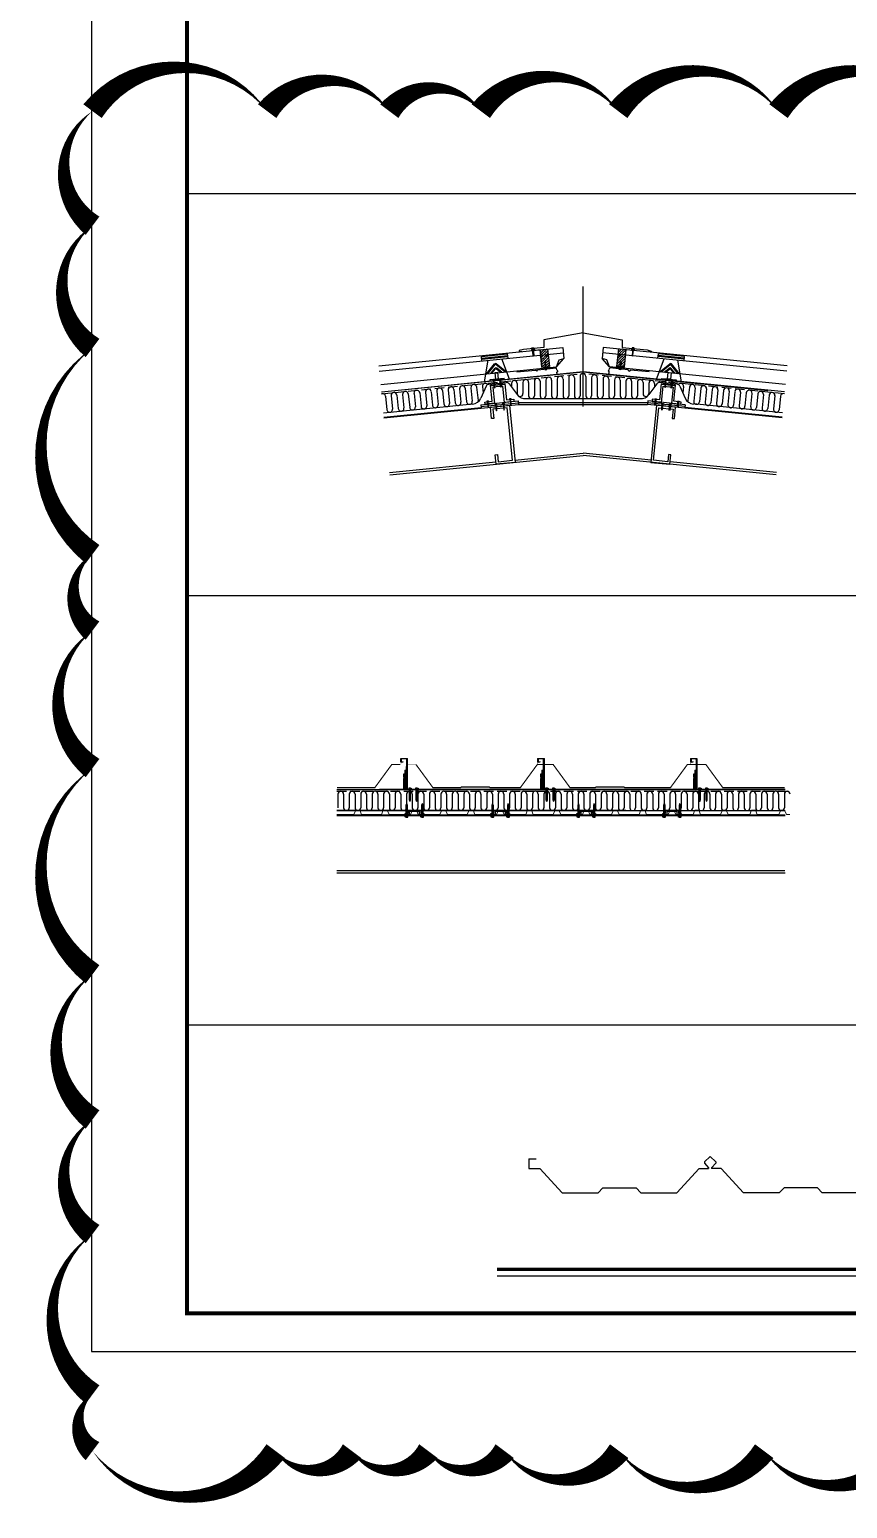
# Model space of a CAD drawing. Extents: x -1041549 to 749950, y -354245 to 17554.
# Drawn here: x 372471 to 377829, y -212216 to -202537 of the extents above; entities that cross this region are included whole.
import ezdxf

# ---------------------------------------------------------------- set-up
doc = ezdxf.new("R2010")
doc.units = 0
doc.header["$LTSCALE"] = 1000
doc.header["$MEASUREMENT"] = 0
doc.linetypes.add('DASH', pattern=[0.35, 0.25, -0.1])
for name, color, linetype in [('8', 8, 'Continuous'), ('DIM_SYMB', 3, 'Continuous'), ('DOTE', 1, 'Continuous'), ('Layer2', 4, 'Continuous'), ('PUB_TITLE', 4, 'Continuous'), ('剖面图2', 40, 'Continuous'), ('连接件', 6, 'Continuous')]:
    doc.layers.add(name, color=color, linetype=linetype)
doc.layers.add('DIM_MODI', color=6, linetype='Continuous', plot=False)
doc.layers.add('彩钢板', color=6, linetype='Continuous', lineweight=15)
pattern_1 = [(45, (0, 0), (-6.7351921, 6.7351921), []), (45, (6.735, 0), (-6.7351921, 6.7351921), [11.90625, -2.38125, 0, -2.38125])]
pattern_2 = [(45, (0, 0), (-0.449012806, 0.449012806), []), (45, (0.449, 0), (-0.449012806, 0.449012806), [0.79375, -0.15875, 0, -0.15875])]

# ---------------------------------------------------------------- blocks, each defined once
blk = doc.blocks.new('wdsgsdfgadsfg23423trt')
h = blk.add_hatch()
h.set_pattern_fill('ANSI35', color=256, scale=0.2)
h.set_pattern_definition(pattern_2)
h.paths.add_polyline_path([(72492.6, 310724.2), (72495.4, 310724.5), (72494.9, 310729), (72492.2, 310728.7)])
h.paths.add_polyline_path([(72488.4, 310723.8), (72491.1, 310724.1), (72490.7, 310728.6), (72489.1, 310728.4), (72488, 310728.3)])
h = blk.add_hatch()
h.set_pattern_fill('ANSI35', color=256, scale=3)
h.set_pattern_definition(pattern_1)
h.paths.add_polyline_path([(72530, 310727.5), (72510.1, 310725.5), (72511.5, 310711.5), (72531.4, 310713.5)])
h.paths.add_polyline_path([(72531.4, 310713.5), (72511.5, 310711.5), (72514.7, 310679.7), (72523.9, 310680.6), (72522.5, 310694.1), (72523, 310696.5), (72524, 310694.3), (72525.3, 310680.8), (72534.6, 310681.7)])
h = blk.add_hatch()
h.set_pattern_fill('ANSI35', color=256, scale=3)
h.set_pattern_definition(pattern_1)
h.paths.add_polyline_path([(72715.4, 310727.5), (72735.3, 310725.5), (72733.9, 310711.5), (72714, 310713.5)])
h.paths.add_polyline_path([(72714, 310713.5), (72733.9, 310711.5), (72730.7, 310679.7), (72721.5, 310680.6), (72722.9, 310694.1), (72722.4, 310696.5), (72721.4, 310694.3), (72720, 310680.8), (72710.8, 310681.7)])
h = blk.add_hatch()
h.set_pattern_fill('ANSI35', color=256, scale=0.2)
h.set_pattern_definition(pattern_2)
h.paths.add_polyline_path([(72754.7, 310728.6), (72756.3, 310728.4), (72757.4, 310728.3), (72756.9, 310723.3), (72754.2, 310723.6)])
h.paths.add_polyline_path([(72750.5, 310729), (72753.2, 310728.7), (72752.7, 310723.7), (72750, 310724)])
for p, q in [((72087.6, 310683.2), (72569.8, 310731.4)), ((72089, 310669.3), (72571.2, 310717.5)), ((72488, 310728.3), (72488.4, 310723.8)), ((72494.9, 310729), (72495.4, 310724.5)), ((72509.6, 310725.4), (72514.2, 310679.6)), ((72510.1, 310725.5), (72514.7, 310679.7)), ((72530, 310727.5), (72534.6, 310681.7)), ((72569.8, 310731.4), (72572.7, 310702.6)), ((72675.6, 310731.4), (72672.7, 310702.6)), ((73156.4, 310669.3), (72674.2, 310717.5)), ((73157.8, 310683.2), (72675.6, 310731.4)), ((72715.4, 310727.5), (72710.8, 310681.7)), ((72735.3, 310725.5), (72730.7, 310679.7)), ((72750.5, 310729), (72750, 310724)), ((72757.4, 310728.3), (72756.9, 310723.3)), ((72092.5, 310634.5), (72553.3, 310680.5)), ((72356.7, 310707.6), (72425.2, 310714.5)), ((72357.9, 310696.2), (72356.7, 310707.6)), ((72357.2, 310703.1), (72425.6, 310710)), ((72357.4, 310700.7), (72425.9, 310707.5)), ((72364.9, 310641.6), (72374.2, 310697.8)), ((72370.1, 310662.2), (72391.1, 310687.9)), ((72373, 310662.5), (72392.7, 310686.6)), ((72418.2, 310667), (72394.1, 310686.8)), ((72421, 310667.3), (72395.4, 310688.3)), ((72430.2, 310648.1), (72410, 310701.4)), ((72426.3, 310703), (72425.2, 310714.5)), ((72514.7, 310679.7), (72534.6, 310681.7)), ((72553.3, 310680.5), (72572.7, 310702.6)), ((72553.3, 310680.5), (72560.6, 310699.2)), ((72560.6, 310699.2), (72572.7, 310702.6)), ((72692, 310680.5), (72672.7, 310702.6)), ((72684.8, 310699.2), (72672.7, 310702.6)), ((72692, 310680.5), (72684.8, 310699.2)), ((73152.9, 310634.5), (72692, 310680.5)), ((72730.7, 310679.7), (72710.8, 310681.7)), ((72815.2, 310648.1), (72835.4, 310701.4)), ((72819.1, 310703), (72820.2, 310714.5)), ((72888, 310700.7), (72819.5, 310707.5)), ((72888.2, 310703.1), (72819.8, 310710)), ((72888.7, 310707.6), (72820.2, 310714.5)), ((72824.4, 310667.3), (72850, 310688.3)), ((72827.2, 310667), (72851.3, 310686.8)), ((72872.4, 310662.5), (72852.7, 310686.6)), ((72875.2, 310662.2), (72854.3, 310687.9)), ((72880.5, 310641.6), (72871.2, 310697.8)), ((72887.5, 310696.2), (72888.7, 310707.6)), ((72094.5, 310614.6), (72622.7, 310667.4)), ((72376.3, 310635.2), (72421.3, 310639.7)), ((72417.5, 310646.9), (72378.7, 310643)), ((72381.4, 310663.4), (72392.3, 310676.6)), ((72384.2, 310663.6), (72393.8, 310675.4)), ((72406.9, 310665.9), (72395.2, 310675.5)), ((72409.8, 310666.2), (72396.5, 310677)), ((72449, 310667.1), (72498.4, 310672)), ((72501.7, 310669.3), (72498.4, 310672)), ((72501.7, 310669.3), (72504.4, 310672.6)), ((72504.4, 310672.6), (72552.3, 310677.4)), ((72553.8, 310672.5), (72553.4, 310676.5)), ((72557.1, 310669.8), (72553.8, 310672.5)), ((72557.1, 310669.8), (72554.4, 310666.5)), ((72555, 310660.6), (72554.4, 310666.5)), ((73150.9, 310614.6), (72622.7, 310667.4)), ((72688.3, 310669.8), (72691.6, 310672.5)), ((72688.3, 310669.8), (72691, 310666.5)), ((72690.4, 310660.6), (72691, 310666.5)), ((72691.6, 310672.5), (72692, 310676.5)), ((72741, 310672.6), (72693.1, 310677.4)), ((72743.7, 310669.3), (72741, 310672.6)), ((72743.7, 310669.3), (72747, 310672)), ((72796.4, 310667.1), (72747, 310672)), ((72869.1, 310635.2), (72824.1, 310639.7)), ((72827.9, 310646.9), (72866.7, 310643)), ((72835.6, 310666.2), (72848.9, 310677)), ((72838.5, 310665.9), (72850.2, 310675.5)), ((72861.2, 310663.6), (72851.6, 310675.4)), ((72864, 310663.4), (72853.1, 310676.6)), ((72369, 310629.9), (72354.7, 310598.3)), ((72429.5, 310636), (72449.8, 310607.8)), ((72815.8, 310636), (72795.6, 310607.8)), ((72876.4, 310629.9), (72890.7, 310598.3)), ((72099.9, 310559.8), (72333.6, 310583.2)), ((72101, 310548.8), (72355.6, 310574.3)), ((72101.2, 310546.9), (72355.8, 310572.3)), ((72354.9, 310581.3), (72452.9, 310591.1)), ((72354.9, 310581.3), (72355.8, 310572.3)), ((72355.4, 310576.3), (72453.4, 310586.1)), ((72355.8, 310572.3), (72453.8, 310582.1)), ((72452.9, 310591.1), (72453.8, 310582.1)), ((72792, 310586.1), (72453.4, 310586.1)), ((72453.8, 310582.1), (72791.6, 310582.1)), ((72473.8, 310597.2), (72771.6, 310597.2)), ((72792.5, 310591.1), (72791.6, 310582.1)), ((72889.6, 310572.3), (72791.6, 310582.1)), ((72890, 310576.3), (72792, 310586.1)), ((72890.5, 310581.3), (72792.5, 310591.1)), ((72890.5, 310581.3), (72889.6, 310572.3)), ((73144.2, 310546.9), (72889.6, 310572.3)), ((73144.4, 310548.8), (72889.8, 310574.3)), ((73145.5, 310559.8), (72911.8, 310583.2)), ((72116.3, 310397.6), (72622.7, 310448.2)), ((72116.3, 310397.6), (72622.7, 310448.2)), ((72444, 310436.4), (72622.7, 310454.3)), ((72801.4, 310436.4), (72622.7, 310454.3)), ((73129.1, 310397.6), (72622.7, 310448.2)), ((73129.1, 310397.6), (72622.7, 310448.2)), ((72115.7, 310403.6), (72394.3, 310431.4)), ((73129.7, 310403.6), (72851.1, 310431.4))]:
    blk.add_line(p, q)
at = {"linetype": 'DASH', "ltscale": 0.1}
for p, q in [((72094.9, 310610), (72622.6, 310662.8)), ((73150.5, 310610), (72622.8, 310662.8))]:
    blk.add_line(p, q, dxfattribs=at)
at = {"color": 30}
for q in [(72138.3, 310618.9), (72138.3, 310618.9), (73107, 310618.9), (73107, 310618.9)]:
    blk.add_line((72622.7, 310667.4), q, dxfattribs=at)
for points, const_width in [([(72484.5, 310723.4), (72509.6, 310725.9), (72514.3, 310678.6), (72534.7, 310680.7)], 1), ([(72760.9, 310723.4), (72735.8, 310725.9), (72731.1, 310678.6), (72710.7, 310680.7)], 1), ([(72379.3, 310630.4), (72418.2, 310634.3)], 2), ([(72866.1, 310630.4), (72827.2, 310634.3)], 2)]:
    blk.add_lwpolyline(points, dxfattribs=dict(const_width=const_width))
for points in [[(72489, 310729.9), (72493.6, 310730.4), (72493.8, 310728.9), (72489.1, 310728.4)], [(72756.4, 310729.9), (72751.8, 310730.4), (72751.6, 310728.9), (72756.3, 310728.4)], [(72378.6, 310644), (72416.4, 310647.8), (72416.1, 310650.3), (72378.3, 310646.5)], [(72391.4, 310646.8), (72386.8, 310646.3), (72386.9, 310644.8), (72391.6, 310645.3)], [(72393.2, 310648), (72401.2, 310648.8), (72399.6, 310665.2), (72391.6, 310664.4)], [(72403.2, 310648), (72407.9, 310648.5), (72408, 310646.9), (72403.4, 310646.5)], [(72523.3, 310673), (72527.9, 310673.4), (72527.7, 310675), (72523.1, 310674.5)], [(72722.1, 310673), (72717.5, 310673.4), (72717.6, 310675), (72722.3, 310674.5)], [(72866.8, 310644), (72829, 310647.8), (72829.3, 310650.3), (72867.1, 310646.5)], [(72842.2, 310648), (72837.5, 310648.5), (72837.4, 310646.9), (72842, 310646.5)], [(72852.2, 310648), (72844.2, 310648.8), (72845.8, 310665.2), (72853.8, 310664.4)], [(72854, 310646.8), (72858.6, 310646.3), (72858.5, 310644.8), (72853.8, 310645.3)], [(72375.3, 310590.9), (72370.7, 310590.4), (72370.8, 310588.9), (72375.5, 310589.3)], [(72398.4, 310450.9), (72400.2, 310432), (72438.1, 310435.8), (72424.3, 310573.1), (72386.5, 310569.3), (72388.9, 310545.5), (72382.9, 310544.9), (72380, 310574.7), (72429.7, 310579.7), (72444.6, 310430.4), (72394.9, 310425.5), (72392.4, 310450.3)], [(72396.7, 310583), (72392, 310582.5), (72392.2, 310581), (72396.8, 310581.4)], [(72416.5, 310584.9), (72411.9, 310584.5), (72412, 310583), (72416.7, 310583.4)], [(72434.4, 310596.8), (72429.7, 310596.3), (72429.9, 310594.8), (72434.5, 310595.2)], [(72847, 310450.9), (72845.2, 310432), (72807.3, 310435.8), (72821.1, 310573.1), (72858.9, 310569.3), (72856.5, 310545.5), (72862.5, 310544.9), (72865.4, 310574.7), (72815.7, 310579.7), (72800.8, 310430.4), (72850.5, 310425.5), (72853, 310450.3)], [(72811, 310596.8), (72815.7, 310596.3), (72815.5, 310594.8), (72810.9, 310595.2)], [(72828.9, 310584.9), (72833.5, 310584.5), (72833.3, 310583), (72828.7, 310583.4)], [(72848.7, 310583), (72853.4, 310582.5), (72853.2, 310581), (72848.6, 310581.4)], [(72870.1, 310590.9), (72874.7, 310590.4), (72874.6, 310588.9), (72869.9, 310589.3)]]:
    blk.add_lwpolyline(points, close=True)
for points in [[(72492.5, 310710.5), (72490.7, 310728.6), (72492.2, 310728.7), (72494, 310710.7), (72493.5, 310708.3), (72492.5, 310710.5)], [(72752.9, 310710.5), (72754.7, 310728.6), (72753.2, 310728.7), (72751.4, 310710.7), (72751.9, 310708.3), (72752.9, 310710.5)], [(72522.9, 310692.7), (72524.7, 310674.7), (72526.1, 310674.8), (72524.3, 310692.8), (72523.4, 310695), (72522.9, 310692.7)], [(72722.5, 310692.7), (72720.7, 310674.7), (72719.3, 310674.8), (72721.1, 310692.8), (72722, 310695), (72722.5, 310692.7)], [(72391.8, 310627.1), (72390, 310645.1), (72388.5, 310645), (72390.3, 310626.9), (72391.3, 310624.7), (72391.8, 310627.1)], [(72406.8, 310628.6), (72405, 310646.6), (72406.4, 310646.8), (72408.2, 310628.7), (72407.7, 310626.4), (72406.8, 310628.6)], [(72838.6, 310628.6), (72840.4, 310646.6), (72839, 310646.8), (72837.2, 310628.7), (72837.7, 310626.4), (72838.6, 310628.6)], [(72853.6, 310627.1), (72855.4, 310645.1), (72856.9, 310645), (72855.1, 310626.9), (72854.1, 310624.7), (72853.6, 310627.1)], [(72441.2, 310595.9), (72441.2, 310595.9), (72441.8, 310589.9), (72416.9, 310587.5), (72412.7, 310629.7), (72386.8, 310627.2), (72391, 310584.9), (72366.1, 310582.4), (72365.5, 310588.3), (72384.4, 310590.2), (72380.2, 310632.5), (72418, 310636.3), (72422.3, 310594), (72441.2, 310595.9)], [(72804.2, 310595.9), (72804.2, 310595.9), (72803.6, 310589.9), (72828.5, 310587.5), (72832.7, 310629.7), (72858.6, 310627.2), (72854.4, 310584.9), (72879.3, 310582.4), (72879.9, 310588.3), (72861, 310590.2), (72865.2, 310632.5), (72827.4, 310636.3), (72823.1, 310594), (72804.2, 310595.9)], [(72375.2, 310576.5), (72373.9, 310589.2), (72372.5, 310589), (72373.7, 310576.4), (72374.7, 310574.2), (72375.2, 310576.5)], [(72396.6, 310567.6), (72395.3, 310581.3), (72393.8, 310581.1), (72395.2, 310567.5), (72396.1, 310565.3), (72396.6, 310567.6)], [(72416.5, 310569.6), (72415.1, 310583.3), (72413.7, 310583.1), (72415, 310569.5), (72416, 310567.3), (72416.5, 310569.6)], [(72434.2, 310582.4), (72432.9, 310595.1), (72431.5, 310594.9), (72432.8, 310582.3), (72433.7, 310580.1), (72434.2, 310582.4)], [(72811.2, 310582.4), (72812.4, 310595.1), (72813.9, 310594.9), (72812.6, 310582.3), (72811.7, 310580.1), (72811.2, 310582.4)], [(72828.9, 310569.6), (72830.3, 310583.3), (72831.7, 310583.1), (72830.4, 310569.5), (72829.4, 310567.3), (72828.9, 310569.6)], [(72848.8, 310567.6), (72850.1, 310581.3), (72851.6, 310581.1), (72850.2, 310567.5), (72849.3, 310565.3), (72848.8, 310567.6)], [(72870.2, 310576.5), (72871.5, 310589.2), (72872.9, 310589), (72871.7, 310576.4), (72870.7, 310574.2), (72870.2, 310576.5)]]:
    blk.add_lwpolyline(points)
for centre in [(72527, 310710), (72718.4, 310710)]:
    blk.add_circle(centre, 2)
for centre, radius, start, end in [((72393.5, 310686), 3, 50.71, 140.71), ((72394.6, 310674.7), 3, 50.71, 140.71), ((72393.5, 310686), 1, 50.71, 140.71), ((72850.8, 310674.7), 3, 39.29, 129.29), ((72851.9, 310686), 3, 39.29, 129.29), ((72851.9, 310686), 1, 39.29, 129.29), ((72394.6, 310674.7), 1, 50.71, 140.71), ((72422.2, 310630.7), 9, 35.71, 95.71), ((72552.4, 310676.4), 1, 5.71, 95.71), ((72693, 310676.4), 1, 84.29, 174.29), ((72823.2, 310630.7), 9, 84.29, 144.29), ((72850.8, 310674.7), 1, 39.29, 129.29), ((72377.2, 310626.2), 9, 95.71, 155.71), ((72470.9, 310623), 26, 215.71, 275.9106), ((72774.5, 310623), 26, 264.0894, 324.29), ((72868.2, 310626.2), 9, 24.29, 84.29), ((72331, 310609), 26, 275.71, 335.71), ((72473.8, 310595.2), 2, 90, 95.9106), ((72771.6, 310595.2), 2, 84.0894, 90), ((72914.4, 310609), 26, 204.29, 264.29)]:
    blk.add_arc(centre, radius, start, end)
at = {"layer": '8'}
for p, q in [((72465.3, 310639.8), (72465.3, 310610.2)), ((72480.3, 310639.8), (72480.3, 310604.7)), ((72495.3, 310642.8), (72495.3, 310604.7)), ((72510.3, 310642.8), (72510.3, 310604.7)), ((72525.3, 310645.8), (72525.3, 310604.7)), ((72540.3, 310645.8), (72540.3, 310604.7)), ((72555.3, 310648.3), (72555.3, 310604.7)), ((72570.3, 310648.3), (72570.3, 310604.7)), ((72585.3, 310652), (72585.3, 310604.7)), ((72600.1, 310652), (72600.1, 310604.7)), ((72615.1, 310655.3), (72615.1, 310604.7)), ((72630.1, 310655.3), (72630.1, 310604.7)), ((72645.1, 310651.8), (72645.1, 310604.7)), ((72660.1, 310651.8), (72660.1, 310604.7)), ((72675.1, 310648.3), (72675.1, 310604.7)), ((72690.1, 310648.3), (72690.1, 310604.7)), ((72705.1, 310645.8), (72705.1, 310604.7)), ((72720.1, 310645.8), (72720.1, 310604.7)), ((72735.1, 310642.8), (72735.1, 310604.7)), ((72750.1, 310642.8), (72750.1, 310604.7)), ((72765.1, 310639.8), (72765.1, 310604.7)), ((72780.1, 310639.8), (72780.1, 310610.2)), ((72105.2, 310603.5), (72108.8, 310568.2)), ((72120.2, 310605), (72123.7, 310569.7)), ((72135.1, 310606.5), (72138.6, 310571.2)), ((72150, 310608), (72153.5, 310572.7)), ((72164.9, 310609.5), (72168.5, 310574.2)), ((72179.9, 310611), (72183.4, 310575.7)), ((72194.8, 310612.5), (72198.3, 310577.2)), ((72209.7, 310613.9), (72213.2, 310578.7)), ((72224.6, 310615.4), (72228.2, 310580.1)), ((72239.6, 310616.9), (72243.1, 310581.6)), ((72254.5, 310618.4), (72258, 310583.1)), ((72269.4, 310619.9), (72272.9, 310584.6)), ((72284.3, 310621.4), (72287.9, 310586.1)), ((72299.3, 310622.9), (72302.8, 310587.6)), ((72314.2, 310624.4), (72317.7, 310589.1)), ((72329.1, 310625.9), (72332.6, 310590.6)), ((72344, 310627.4), (72347.6, 310592.1)), ((72359, 310628.9), (72360.7, 310611.5)), ((72435.3, 310636.8), (72435.3, 310628)), ((72450.3, 310636.8), (72450.3, 310610.2)), ((72795.1, 310636.8), (72795.1, 310610.2)), ((72810.1, 310636.8), (72810.1, 310628)), ((72886.4, 310628.9), (72884.7, 310611.5)), ((72901.4, 310627.4), (72897.8, 310592.1)), ((72916.3, 310625.9), (72912.7, 310590.6)), ((72931.2, 310624.4), (72927.7, 310589.1)), ((72946.1, 310622.9), (72942.6, 310587.6)), ((72961.1, 310621.4), (72957.5, 310586.1)), ((72976, 310619.9), (72972.5, 310584.6)), ((72990.9, 310618.4), (72987.4, 310583.1)), ((73005.8, 310616.9), (73002.3, 310581.6)), ((73020.8, 310615.4), (73017.2, 310580.1)), ((73035.7, 310613.9), (73032.2, 310578.7)), ((73050.6, 310612.5), (73047.1, 310577.2)), ((73065.5, 310611), (73062, 310575.7)), ((73080.5, 310609.5), (73076.9, 310574.2)), ((73095.4, 310608), (73091.9, 310572.7)), ((73110.3, 310606.5), (73106.8, 310571.2)), ((73125.2, 310605), (73121.7, 310569.7)), ((73140.2, 310603.5), (73136.6, 310568.2))]:
    blk.add_line(p, q, dxfattribs=at)
for centre, radius, start, end in [((72442.8, 310636.8), 7.5, 0, 180), ((72472.8, 310639.8), 7.5, 0, 180), ((72502.8, 310642.8), 7.5, 0, 180), ((72532.8, 310645.8), 7.5, 0, 180), ((72562.8, 310648.3), 7.5, 0, 180), ((72592.7, 310652), 7.4, 0, 180), ((72622.6, 310655.3), 7.5, 0, 180), ((72652.6, 310651.8), 7.5, 0, 180), ((72682.6, 310648.3), 7.5, 0, 180), ((72712.6, 310645.8), 7.5, 0, 180), ((72742.6, 310642.8), 7.5, 0, 180), ((72772.6, 310639.8), 7.5, 0, 180), ((72802.6, 310636.8), 7.5, 0, 180), ((72097.8, 310602.8), 7.5, 5.71, 112.1628), ((72127.6, 310605.7), 7.5, 5.71, 185.71), ((72157.5, 310608.7), 7.5, 5.71, 185.71), ((72187.3, 310611.7), 7.5, 5.71, 185.71), ((72217.2, 310614.7), 7.5, 5.71, 185.71), ((72247, 310617.7), 7.5, 5.71, 185.71), ((72276.9, 310620.7), 7.5, 5.71, 185.71), ((72306.7, 310623.6), 7.5, 5.71, 185.71), ((72336.6, 310626.6), 7.5, 5.71, 185.71), ((72366.4, 310629.6), 7.5, 35.0677, 185.71), ((72457.8, 310610.2), 7.5, 180, 0), ((72487.8, 310604.7), 7.5, 180, 0), ((72517.8, 310604.7), 7.5, 180, 0), ((72547.8, 310604.7), 7.5, 180, 0), ((72577.8, 310604.7), 7.5, 180, 0), ((72607.6, 310604.7), 7.5, 180, 0), ((72637.6, 310604.7), 7.5, 180, 0), ((72667.6, 310604.7), 7.5, 180, 0), ((72697.6, 310604.7), 7.5, 180, 0), ((72727.6, 310604.7), 7.5, 180, 0), ((72757.6, 310604.7), 7.5, 180, 0), ((72787.6, 310610.2), 7.5, 180, 0), ((72879, 310629.6), 7.5, 354.29, 144.9323), ((72908.8, 310626.6), 7.5, 354.29, 174.29), ((72938.7, 310623.6), 7.5, 354.29, 174.29), ((72968.5, 310620.7), 7.5, 354.29, 174.29), ((72998.4, 310617.7), 7.5, 354.29, 174.29), ((73028.2, 310614.7), 7.5, 354.29, 174.29), ((73058.1, 310611.7), 7.5, 354.29, 174.29), ((73087.9, 310608.7), 7.5, 354.29, 174.29), ((73117.8, 310605.7), 7.5, 354.29, 174.29), ((73147.6, 310602.8), 7.5, 67.8372, 174.29), ((72116.2, 310569), 7.5, 185.71, 5.71), ((72146.1, 310571.9), 7.5, 185.71, 5.71), ((72175.9, 310574.9), 7.5, 185.71, 5.71), ((72205.8, 310577.9), 7.5, 185.71, 5.71), ((72235.6, 310580.9), 7.5, 185.71, 5.71), ((72265.5, 310583.9), 7.5, 185.71, 5.71), ((72295.3, 310586.9), 7.5, 185.71, 5.71), ((72325.2, 310589.8), 7.5, 185.71, 5.71), ((72355, 310592.8), 7.5, 185.71, 205.7912), ((72890.4, 310592.8), 7.5, 334.2088, 354.29), ((72920.2, 310589.8), 7.5, 174.29, 354.29), ((72950.1, 310586.9), 7.5, 174.29, 354.29), ((72979.9, 310583.9), 7.5, 174.29, 354.29), ((73009.8, 310580.9), 7.5, 174.29, 354.29), ((73039.6, 310577.9), 7.5, 174.29, 354.29), ((73069.5, 310574.9), 7.5, 174.29, 354.29), ((73099.3, 310571.9), 7.5, 174.29, 354.29), ((73129.2, 310569), 7.5, 174.29, 354.29)]:
    blk.add_arc(centre, radius, start, end, dxfattribs=at)
at = {"layer": 'DOTE'}
blk.add_line((72622.7, 310576.8), (72622.7, 310890.8), dxfattribs=at)
at = {"layer": '剖面图2'}
for points in [[(72622.7, 310769.3), (72520, 310751.5), (72520, 310731.5), (72466.9, 310726.2), (72455.7, 310722.9, 0.819612), (72456.9, 310720.2), (72462.7, 310721.8)], [(72622.7, 310769.3), (72725.4, 310751.5), (72725.4, 310731.5), (72790.4, 310725), (72801.6, 310721.7, -0.819612), (72800.4, 310719), (72794.6, 310720.6)]]:
    blk.add_lwpolyline(points, format="xyb", dxfattribs=at)
blk = doc.blocks.new('760角弛III')
for p, q in [((823112.2, -301967), (823127.2, -301967)), ((823112.2, -301967), (823112.2, -301987)), ((823492.2, -301962), (823480.2, -301973.4)), ((823480.2, -301973.4), (823480.2, -301976.3)), ((823492.2, -301962), (823504.2, -301973.4)), ((823504.2, -301973.4), (823504.2, -301976.3)), ((823872.2, -301962), (823872.2, -301987)), ((823872.2, -301962), (823892.2, -301962)), ((823892.2, -301962), (823892.2, -301987)), ((823112.2, -301987), (823135.2, -301987)), ((823135.2, -301987), (823182.2, -302038)), ((823422.2, -302038), (823469.2, -301987)), ((823469.2, -301987), (823489, -301987)), ((823480.2, -301976.3), (823489, -301985.7)), ((823489, -301985.7), (823489, -301987)), ((823504.2, -301976.3), (823495.3, -301985.7)), ((823495.3, -301985.7), (823495.3, -301987)), ((823515.2, -301987), (823495.3, -301987)), ((823562.2, -302038), (823515.2, -301987)), ((823849.2, -301987), (823802.2, -302038)), ((823872.2, -301987), (823849.2, -301987)), ((823892.2, -301987), (823899.7, -301987)), ((823257.2, -302038), (823267.2, -302028)), ((823267.2, -302028), (823337.2, -302028)), ((823347.2, -302038), (823337.2, -302028)), ((823637.2, -302038), (823647.2, -302028)), ((823717.2, -302028), (823647.2, -302028)), ((823727.2, -302038), (823717.2, -302028)), ((823182.2, -302038), (823257.2, -302038)), ((823182.2, -302038), (823257.2, -302038)), ((823347.2, -302038), (823422.2, -302038)), ((823637.2, -302038), (823562.2, -302038)), ((823802.2, -302038), (823727.2, -302038)), ((823802.2, -302038), (823727.2, -302038))]:
    blk.add_line(p, q)
at = {"layer": 'DIM_SYMB', "const_width": 7}
blk.add_lwpolyline([(823045.6, -302198.3), (823999.6, -302198.3)], dxfattribs=at)
at = {"layer": 'DIM_SYMB'}
blk.add_lwpolyline([(823045.6, -302212.3), (823999.6, -302212.3)], dxfattribs=at)
blk = doc.blocks.new('A$C30A36334')
at = {"linetype": 'Continuous', "ltscale": 20}
for p, q in [((12, 45.5), (0, 45.5)), ((0, 44), (0, 45.5)), ((12, 44), (0, 44)), ((1.3, 49), (1.3, 45.5)), ((9.4, 49.7), (2.6, 49.7)), ((3.7, 6.8), (3.7, 44)), ((8.2, 30.5), (3.7, 30.5)), ((5.2, 0), (3.7, 6.8)), ((3.9, 49), (3.9, 45.5)), ((6.8, 0), (5.2, 0)), ((6.8, 0), (8.2, 6.8)), ((8.1, 49), (8.1, 45.5)), ((8.2, 6.8), (8.2, 44)), ((10.7, 49), (10.7, 45.5)), ((12, 44), (12, 45.5))]:
    blk.add_line(p, q, dxfattribs=at)
at = {"color": 0}
for p, q in [((3.7, 31.8), (3.7, 31.8)), ((8.2, 20.6), (3.7, 25.1)), ((8.2, 14), (3.7, 18.5)), ((8.2, 7.4), (3.7, 11.9)), ((7.2, 1.8), (4.2, 4.8)), ((8.2, 27.3), (5, 30.5))]:
    blk.add_line(p, q, dxfattribs=at)
at = {"linetype": 'Continuous', "ltscale": 20}
blk.add_ellipse((2.6, 49), major_axis=(-1.29, 0), ratio=0.513447, start_param=3.141593, end_param=6.283185, dxfattribs=at)
at = {"linetype": 'Continuous', "ltscale": 20, "extrusion": (0, 0, -1)}
for centre, major_axis, ratio, start_param, end_param in [((6, 49), (2.09, 0), 0.316059, 3.14158, 6.283198), ((9.4, 49), (1.29, 0), 0.513447, 3.141593, 6.283185)]:
    blk.add_ellipse(centre, major_axis=major_axis, ratio=ratio, start_param=start_param, end_param=end_param, dxfattribs=at)
blk = doc.blocks.new('A$Cf815beb2')
h = blk.add_hatch()
h.set_pattern_fill('ANSI32', scale=9.324181, style=0)
h.set_pattern_definition([(45, (-65263.0208, -16322.136), (-2.47244683, 2.47244683), []), (45, (-65261.3725, -16322.136), (-2.47244683, 2.47244683), [])])
edge = h.paths.add_edge_path()
edge.add_line((311.7, 401.7), (295.3, 401.7))
edge.add_line((295.3, 401.7), (295.3, 392.1))
edge.add_line((295.3, 392.1), (300.8, 392.1))
edge.add_line((300.8, 392.1), (300.8, 393))
edge.add_line((300.8, 393), (296.2, 393))
edge.add_line((296.2, 393), (296.2, 400.7))
edge.add_line((296.2, 400.7), (310.7, 400.7))
edge.add_line((310.7, 400.7), (310.7, 322))
edge.add_arc((313.5, 322), 2.8, 180, 270)
edge.add_line((313.5, 319.2), (342.6, 319.2))
edge.add_line((342.6, 319.2), (342.6, 320.1))
edge.add_line((342.6, 320.1), (314.5, 320.1))
edge.add_arc((314.5, 322.9), 2.8, 180, 270, ccw=False)
edge.add_line((311.7, 322.9), (311.7, 401.7))
h = blk.add_hatch()
h.set_pattern_fill('ANSI32', scale=9.324181, style=0)
h.set_pattern_definition([(45, (-64904.1896, -16322.136), (-2.47244683, 2.47244683), []), (45, (-64902.5413, -16322.136), (-2.47244683, 2.47244683), [])])
edge = h.paths.add_edge_path()
edge.add_line((670.5, 401.7), (654.1, 401.7))
edge.add_line((654.1, 401.7), (654.1, 392.1))
edge.add_line((654.1, 392.1), (659.6, 392.1))
edge.add_line((659.6, 392.1), (659.6, 393))
edge.add_line((659.6, 393), (655.1, 393))
edge.add_line((655.1, 393), (655.1, 400.7))
edge.add_line((655.1, 400.7), (669.5, 400.7))
edge.add_line((669.5, 400.7), (669.5, 322))
edge.add_arc((672.3, 322), 2.8, 180, 270)
edge.add_line((672.3, 319.2), (701.5, 319.2))
edge.add_line((701.5, 319.2), (701.5, 320.1))
edge.add_line((701.5, 320.1), (673.3, 320.1))
edge.add_arc((673.3, 322.9), 2.8, 180, 270, ccw=False)
edge.add_line((670.5, 322.9), (670.5, 401.7))
h = blk.add_hatch()
h.set_pattern_fill('ANSI32', scale=9.324181, style=0)
h.set_pattern_definition([(45, (-64503.3748, -16322.136), (-2.47244683, 2.47244683), []), (45, (-64501.7265, -16322.136), (-2.47244683, 2.47244683), [])])
edge = h.paths.add_edge_path()
edge.add_line((1071.3, 401.7), (1054.9, 401.7))
edge.add_line((1054.9, 401.7), (1054.9, 392.1))
edge.add_line((1054.9, 392.1), (1060.4, 392.1))
edge.add_line((1060.4, 392.1), (1060.4, 393))
edge.add_line((1060.4, 393), (1055.9, 393))
edge.add_line((1055.9, 393), (1055.9, 400.7))
edge.add_line((1055.9, 400.7), (1070.4, 400.7))
edge.add_line((1070.4, 400.7), (1070.4, 322))
edge.add_arc((1073.2, 322), 2.8, 180, 270)
edge.add_line((1073.2, 319.2), (1102.3, 319.2))
edge.add_line((1102.3, 319.2), (1102.3, 320.1))
edge.add_line((1102.3, 320.1), (1074.1, 320.1))
edge.add_arc((1074.1, 322.9), 2.8, 180, 270, ccw=False)
edge.add_line((1071.3, 322.9), (1071.3, 401.7))
for p, q in [((127.8, 320.1), (1302.5, 320.1)), ((885.2, 265.1), (127.8, 265.1)), ((127.8, 265.1), (1302.5, 265.1)), ((127.8, 254.1), (1302.5, 254.1)), ((127.8, 252.1), (1302.5, 252.1)), ((986.1, 254.1), (976.4, 254.1)), ((127.8, 108.1), (1301.2, 108.1)), ((127.8, 102.1), (1302.5, 102.1))]:
    blk.add_line(p, q)
at = {"linetype": 'DASH', "ltscale": 0.1}
blk.add_line((127.8, 315.6), (1302, 315.6), dxfattribs=at)
at = {"color": 30}
blk.add_line((1302.5, 320.1), (239.7, 320.1), dxfattribs=at)
blk.add_line((1302.5, 320.1), (239.7, 320.1), dxfattribs=at)
at = {"color": 7, "const_width": 0.466}
for points in [[(293.8, 403), (293.8, 403), (293.8, 403), (293.8, 403), (293.8, 385.6), (271.4, 385.6), (227, 325), (127.8, 325)], [(303.4, 394.1), (293.8, 388), (293.8, 403), (312.7, 403), (312.7, 385.6), (335.1, 385.6), (379.5, 325), (452.2, 325), (454.1, 326.9), (527.2, 326.9), (529, 325), (607.4, 325), (651.8, 385.6), (667.5, 385.6), (667.5, 385.6)], [(293.8, 388), (293.8, 388), (293.8, 403), (312.7, 403), (312.7, 385.6)], [(308.7, 385.6), (308.7, 399.6), (296.6, 399.6), (296.6, 395.3)], [(663.2, 395.2), (652.6, 388), (652.6, 403), (671.5, 403), (671.5, 385.6)], [(667.5, 385.6), (667.5, 399.6), (655.5, 399.6), (655.5, 395.3)], [(1064.1, 395.2), (1053.4, 388), (1053.4, 403), (1072.4, 403), (1072.4, 385.6), (1094.7, 385.6), (1139.1, 325), (1301.2, 325)], [(1068.3, 385.6), (1068.3, 399.6), (1056.3, 399.6), (1056.3, 395.3)], [(670.1, 385.6), (671.5, 385.6), (694.5, 385.6), (738.8, 325), (805, 325), (806.9, 326.9), (880, 326.9), (881.9, 325), (1001.6, 325), (1046, 385.6), (1057.6, 385.6)]]:
    blk.add_lwpolyline(points, dxfattribs=at)
at = {"color": 7}
for points in [[(295.3, 392.1), (295.3, 401.7), (311.7, 401.7), (311.7, 322.9, 0.414214), (314.5, 320.1), (342.6, 320.1), (342.6, 319.2), (313.5, 319.2, -0.414214), (310.7, 322), (310.7, 400.7), (296.2, 400.7), (296.2, 393), (300.8, 393), (300.8, 392.1), (295.3, 392.1)], [(654.1, 392.1), (654.1, 401.7), (670.5, 401.7), (670.5, 322.9, 0.414214), (673.3, 320.1), (701.5, 320.1), (701.5, 319.2), (672.3, 319.2, -0.414214), (669.5, 322), (669.5, 400.7), (655.1, 400.7), (655.1, 393), (659.6, 393), (659.6, 392.1), (654.1, 392.1)], [(1054.9, 392.1), (1054.9, 401.7), (1071.3, 401.7), (1071.3, 322.9, 0.414214), (1074.1, 320.1), (1102.3, 320.1), (1102.3, 319.2), (1073.2, 319.2, -0.414214), (1070.4, 322), (1070.4, 400.7), (1055.9, 400.7), (1055.9, 393), (1060.4, 393), (1060.4, 392.1), (1054.9, 392.1)]]:
    blk.add_lwpolyline(points, format="xyb", close=True, dxfattribs=at)
at = {"color": 2, "linetype": 'DASH', "ltscale": 0.1, "const_width": 3}
for points in [[(293.8, 385.6), (271.4, 385.6), (227, 325), (127.8, 325)], [(335.1, 385.6), (379.5, 325), (452.2, 325), (454.1, 326.9), (527.2, 326.9), (529, 325), (608.3, 325), (652.7, 385.6), (667.5, 385.6)], [(671.5, 385.6), (694.5, 385.6), (738.8, 325), (805, 325), (806.9, 326.9), (880, 326.9), (881.9, 325), (1001.6, 325), (1046, 385.6), (1068.3, 385.6)], [(1072.4, 385.6), (1094.7, 385.6), (1139.1, 325), (1301.2, 325)]]:
    blk.add_lwpolyline(points, dxfattribs=at)
at = {"color": 5}
for points in [[(347.5, 257.1), (355.3, 257.1), (355.3, 254.1), (344.5, 254.1), (344.5, 263.1), (317.2, 263.1), (317.2, 254.1), (306.5, 254.1), (306.5, 257.1), (314.2, 257.1), (314.2, 266.1), (347.5, 266.1), (347.5, 257.1)], [(572.5, 257.1), (580.3, 257.1), (580.3, 254.1), (569.5, 254.1), (569.5, 263.1), (542.2, 263.1), (542.2, 254.1), (531.5, 254.1), (531.5, 257.1), (539.2, 257.1), (539.2, 266.1), (572.5, 266.1), (572.5, 257.1)], [(797.5, 257.1), (805.3, 257.1), (805.3, 254.1), (794.5, 254.1), (794.5, 263.1), (767.2, 263.1), (767.2, 254.1), (756.5, 254.1), (756.5, 257.1), (764.2, 257.1), (764.2, 266.1), (797.5, 266.1), (797.5, 257.1)], [(1022.5, 257.1), (1030.2, 257.1), (1030.2, 254.1), (1019.5, 254.1), (1019.5, 263.1), (992.2, 263.1), (992.2, 254.1), (981.4, 254.1), (981.4, 257.1), (989.2, 257.1), (989.2, 266.1), (1022.5, 266.1), (1022.5, 257.1)]]:
    blk.add_lwpolyline(points, dxfattribs=at)
at = {"layer": '8'}
for p, q in [((130.2, 308.1), (130.2, 272.6)), ((145.2, 308.1), (145.2, 272.6)), ((160.2, 308.1), (160.2, 272.6)), ((175.2, 308.1), (175.2, 272.6)), ((190.2, 308.1), (190.2, 272.6)), ((205.2, 308.1), (205.2, 272.6)), ((220.2, 308.1), (220.2, 272.6)), ((235.2, 308.1), (235.2, 272.6)), ((250.2, 308.1), (250.2, 272.6)), ((265.2, 308.1), (265.2, 272.6)), ((280.2, 308.1), (280.2, 272.6)), ((295.2, 308.1), (295.2, 272.6)), ((310.2, 308.1), (310.2, 272.6)), ((325.2, 308.1), (325.2, 272.6)), ((340.2, 308.1), (340.2, 272.6)), ((355.2, 308.1), (355.2, 272.6)), ((370.2, 308.1), (370.2, 272.6)), ((385.2, 308.1), (385.2, 272.6)), ((400.2, 308.1), (400.2, 272.6)), ((415.2, 308.1), (415.2, 272.6)), ((430.2, 308.1), (430.2, 272.6)), ((445.2, 308.1), (445.2, 272.6)), ((460.2, 308.1), (460.2, 272.6)), ((475.2, 308.1), (475.2, 272.6)), ((490.2, 308.1), (490.2, 272.6)), ((505.2, 308.1), (505.2, 272.6)), ((520.2, 308.1), (520.2, 272.6)), ((535.2, 308.1), (535.2, 272.6)), ((550.2, 308.1), (550.2, 272.6)), ((565.2, 308.1), (565.2, 272.6)), ((580.2, 308.1), (580.2, 272.6)), ((595.2, 308.1), (595.2, 272.6)), ((610.2, 308.1), (610.2, 272.6)), ((625.2, 308.1), (625.2, 272.6)), ((640.2, 308.1), (640.2, 272.6)), ((655.2, 308.1), (655.2, 272.6)), ((670.2, 308.1), (670.2, 272.6)), ((685.2, 308.1), (685.2, 272.6)), ((700.2, 308.1), (700.2, 272.6)), ((715.2, 308.1), (715.2, 272.6)), ((730.2, 308.1), (730.2, 272.6)), ((745.2, 308.1), (745.2, 272.6)), ((760.2, 308.1), (760.2, 272.6)), ((775.2, 308.1), (775.2, 272.6)), ((790.2, 308.1), (790.2, 272.6)), ((805.2, 308.1), (805.2, 272.6)), ((820.2, 308.1), (820.2, 272.6)), ((835.2, 308.1), (835.2, 272.6)), ((850.2, 308.1), (850.2, 272.6)), ((865.2, 308.1), (865.2, 272.6)), ((880.2, 308.1), (880.2, 272.6)), ((895.2, 308.1), (895.2, 272.6)), ((910.2, 308.1), (910.2, 272.6)), ((925.2, 308.1), (925.2, 272.6)), ((940.2, 308.1), (940.2, 272.6)), ((955.2, 308.1), (955.2, 272.6)), ((970.2, 308.1), (970.2, 272.6)), ((985.2, 308.1), (985.2, 272.6)), ((1000.2, 308.1), (1000.2, 272.6)), ((1015.2, 308.1), (1015.2, 272.6)), ((1030.2, 308.1), (1030.2, 272.6)), ((1045.2, 308.1), (1045.2, 272.6)), ((1060.2, 308.1), (1060.2, 272.6)), ((1075.2, 308.1), (1075.2, 272.6)), ((1090.2, 308.1), (1090.2, 272.6)), ((1105.2, 308.1), (1105.2, 272.6)), ((1120.2, 308.1), (1120.2, 272.6)), ((1135.2, 308.1), (1135.2, 272.6)), ((1150.2, 308.1), (1150.2, 272.6)), ((1165.2, 308.1), (1165.2, 272.6)), ((1180.2, 308.1), (1180.2, 272.6)), ((1195.2, 308.1), (1195.2, 272.6)), ((1210.2, 308.1), (1210.2, 272.6)), ((1225.2, 308.1), (1225.2, 272.6)), ((1240.2, 308.1), (1240.2, 272.6)), ((1255.2, 308.1), (1255.2, 272.6)), ((1270.2, 308.1), (1270.2, 272.6)), ((1285.2, 308.1), (1285.2, 272.6)), ((1300.2, 308.1), (1300.2, 272.6))]:
    blk.add_line(p, q, dxfattribs=at)
for centre, start, end in [((137.7, 308.1), 0, 180), ((167.7, 308.1), 0, 180), ((197.7, 308.1), 0, 180), ((227.7, 308.1), 0, 180), ((257.7, 308.1), 0, 180), ((287.7, 308.1), 0, 180), ((317.7, 308.1), 0, 180), ((347.7, 308.1), 0, 180), ((377.7, 308.1), 0, 180), ((407.7, 308.1), 0, 180), ((437.7, 308.1), 0, 180), ((467.7, 308.1), 0, 180), ((497.7, 308.1), 0, 180), ((527.7, 308.1), 0, 180), ((557.7, 308.1), 360, 180), ((587.7, 308.1), 360, 180), ((617.7, 308.1), 360, 180), ((647.7, 308.1), 360, 180), ((677.7, 308.1), 360, 180), ((707.7, 308.1), 360, 180), ((737.7, 308.1), 360, 180), ((767.7, 308.1), 73.5472, 180), ((767.7, 308.1), 360, 180), ((797.7, 308.1), 73.5472, 180), ((797.7, 308.1), 360, 180), ((827.7, 308.1), 73.5472, 180), ((827.7, 308.1), 360, 180), ((857.7, 308.1), 360, 180), ((887.7, 308.1), 73.5472, 180), ((887.7, 308.1), 360, 180), ((917.7, 308.1), 360, 180), ((947.7, 308.1), 73.5472, 180), ((947.7, 308.1), 360, 180), ((977.7, 308.1), 360, 180), ((1007.7, 308.1), 73.5472, 180), ((1007.7, 308.1), 360, 180), ((1037.7, 308.1), 360, 180), ((1067.7, 308.1), 73.5472, 180), ((1067.7, 308.1), 360, 180), ((1097.7, 308.1), 360, 180), ((1127.7, 308.1), 73.5472, 180), ((1127.7, 308.1), 360, 180), ((1157.7, 308.1), 360, 180), ((1187.7, 308.1), 73.5472, 180), ((1187.7, 308.1), 360, 180), ((1217.7, 308.1), 360, 180), ((1247.7, 308.1), 73.5472, 180), ((1247.7, 308.1), 360, 180), ((1277.7, 308.1), 360, 180), ((1307.7, 308.1), 73.5472, 180), ((1307.7, 308.1), 360, 180), ((152.7, 272.6), 180, 0), ((182.7, 272.6), 180, 0), ((212.7, 272.6), 180, 0), ((242.7, 272.6), 180, 0), ((272.7, 272.6), 180, 0), ((302.7, 272.6), 180, 0), ((332.7, 272.6), 180, 0), ((362.7, 272.6), 180, 0), ((392.7, 272.6), 180, 0), ((422.7, 272.6), 180, 0), ((452.7, 272.6), 180, 0), ((482.7, 272.6), 180, 0), ((512.7, 272.6), 180, 0), ((542.7, 272.6), 180, 360), ((572.7, 272.6), 180, 360), ((602.7, 272.6), 180, 360), ((632.7, 272.6), 180, 360), ((662.7, 272.6), 180, 360), ((692.7, 272.6), 180, 360), ((722.7, 272.6), 180, 360), ((752.7, 272.6), 180, 360), ((782.7, 272.6), 180, 360), ((812.7, 272.6), 180, 360), ((842.7, 272.6), 180, 360), ((872.7, 272.6), 180, 360), ((902.7, 272.6), 180, 360), ((932.7, 272.6), 180, 360), ((962.7, 272.6), 180, 360), ((992.7, 272.6), 180, 360), ((1022.7, 272.6), 180, 360), ((1052.7, 272.6), 180, 360), ((1082.7, 272.6), 180, 360), ((1112.7, 272.6), 180, 360), ((1142.7, 272.6), 180, 360), ((1172.7, 272.6), 180, 360), ((1202.7, 272.6), 180, 360), ((1232.7, 272.6), 180, 360), ((1262.7, 272.6), 180, 360), ((1292.7, 272.6), 180, 360)]:
    blk.add_arc(centre, 7.5, start, end, dxfattribs=at)
at = {"layer": '彩钢板'}
blk.add_lwpolyline([(1315, 255.1), (1305.9, 255.1), (1300.9, 266.1), (1290.9, 266.1), (1285.9, 255.1), (1229.4, 255.1), (1224.4, 266.1), (1224.4, 266.1), (1214.4, 266.1), (1214.4, 266.1), (1209.4, 255.1), (1152.9, 255.1), (1147.9, 266.1), (1137.9, 266.1), (1132.9, 255.1), (1080.9, 255.1), (1075.9, 266.1), (1065.9, 266.1), (1060.9, 255.1), (1015.9, 255.1), (1010.8, 266.1), (1010.8, 266.1), (1000.8, 266.1), (1000.8, 266.1), (995.9, 255.1), (939.4, 255.1), (934.4, 266.1), (924.4, 266.1), (919.4, 255.1), (867.4, 255.1), (862.4, 266.1), (852.4, 266.1), (847.4, 255.1), (790.9, 255.1), (785.9, 266.1), (785.9, 266.1), (775.9, 266.1), (775.9, 266.1), (770.9, 255.1), (714.4, 255.1), (709.4, 266.1), (699.4, 266.1), (694.4, 255.1), (642.4, 255.1), (637.4, 266.1), (627.4, 266.1), (622.4, 255.1), (565.9, 255.1), (560.9, 266.1), (560.9, 266.1), (550.9, 266.1), (550.9, 266.1), (545.9, 255.1), (489.4, 255.1), (484.4, 266.1), (474.4, 266.1), (469.4, 255.1), (417.4, 255.1), (412.4, 266.1), (402.4, 266.1), (397.4, 255.1), (340.9, 255.1), (335.9, 266.1), (335.9, 266.1), (335.9, 266.1), (325.9, 266.1), (325.9, 266.1), (320.9, 255.1), (264.4, 255.1), (259.4, 266.1), (249.4, 266.1), (244.4, 255.1), (192.4, 255.1), (187.4, 266.1), (177.4, 266.1), (172.4, 255.1), (127.8, 255.1)], dxfattribs=at)
at = {"layer": '连接件'}
for p, q in [((305.9, 360.2), (302.2, 360.2)), ((302.2, 360.2), (302.2, 352.9)), ((305.9, 352.9), (302.2, 352.9)), ((305.9, 371.2), (305.9, 319.6)), ((305.9, 371.2), (309.5, 371.2)), ((309.5, 380.9), (309.5, 319.6)), ((309.5, 380.9), (310.7, 380.9)), ((310.7, 380.9), (310.7, 319.6)), ((664.7, 360.2), (661, 360.2)), ((661, 360.2), (661, 352.9)), ((664.7, 352.9), (661, 352.9)), ((664.7, 371.2), (664.7, 319.6)), ((664.7, 371.2), (668.3, 371.2)), ((668.3, 380.9), (668.3, 319.6)), ((668.3, 380.9), (669.5, 380.9)), ((669.5, 380.9), (669.5, 319.6)), ((1065.5, 360.2), (1061.9, 360.2)), ((1061.9, 360.2), (1061.9, 352.9)), ((1065.5, 352.9), (1061.9, 352.9)), ((1065.5, 371.2), (1065.5, 319.6)), ((1065.5, 371.2), (1069.2, 371.2)), ((1069.2, 380.9), (1069.2, 319.6)), ((1069.2, 380.9), (1070.4, 380.9)), ((1070.4, 380.9), (1070.4, 319.6)), ((302.2, 347.1), (302.2, 319.6)), ((302.2, 323.8), (302.2, 321.5)), ((305.9, 323.8), (302.2, 323.8)), ((661, 347.1), (661, 319.6)), ((661, 323.8), (661, 321.5)), ((664.7, 323.8), (661, 323.8)), ((1061.9, 347.1), (1061.9, 319.6)), ((1061.9, 323.8), (1061.9, 321.5)), ((1065.5, 323.8), (1061.9, 323.8))]:
    blk.add_line(p, q, dxfattribs=at)
for centre in [(305.9, 347.1), (664.7, 347.1), (1065.5, 347.1)]:
    blk.add_arc(centre, 3.65, 90, 180, dxfattribs=at)
at = {"layer": 'Layer2', "color": 7, "linetype": 'ByBlock', "xscale": -0.6993135668183799, "yscale": 0.6993135668183799, "zscale": 0.6993135668183792}
for p in [(323.3, 289.4), (341.2, 289.4), (682.1, 289.4), (700.1, 289.4), (1082.9, 289.4), (1100.9, 289.4)]:
    blk.add_blockref('A$C30A36334', p, dxfattribs=at)
at = {"layer": 'Layer2', "color": 7, "linetype": 'ByBlock', "xscale": -0.6993135668183799, "yscale": 0.6993135668183799, "zscale": 0.6993135668183792, "rotation": 180}
for p in [(306.1, 282.8), (347.1, 282.8), (531.1, 282.8), (572.1, 282.8), (756.1, 282.8), (797.1, 282.8), (981, 282.8), (1022, 282.8)]:
    blk.add_blockref('A$C30A36334', p, dxfattribs=at)

msp = doc.modelspace()

# ---------------------------------------------------------------- linework, layer by layer
at = {"color": 8}
for p, q in [((373503.3, -203609.8), (391328.3, -203609.8)), ((373503.3, -206240.4), (382309.4, -206240.4)), ((373503.3, -209050.6), (382309.4, -209050.6))]:
    msp.add_line(p, q, dxfattribs=at)
at = {"layer": 'DIM_MODI'}
msp.add_lwpolyline([(378427.8, -203070.6, 0, 150, 0.5), (377377.8, -203070.6, 0, 150, 0.5), (376327.8, -203070.6, 0, 150, 0.5), (375427.8, -203070.6, 0, 150, 0.5), (374827.8, -203070.6, 0, 150, 0.5), (374027.8, -203070.6, 0, 150, 0.5), (372883.9, -203070.6, 0, 150, 0.5), (372883.9, -203820.6, 0, 150, 0.5), (372883.9, -204620.6, 0, 150, 0.5), (372883.9, -205970.6, 0, 150, 0.5), (372883.9, -206470.6, 0, 150, 0.5), (372883.9, -207370.6, 0, 150, 0.5), (372883.9, -208720.6, 0, 150, 0.5), (372883.9, -209670.6, 0, 150, 0.5), (372883.9, -210420.6, 0, 150, 0.5), (372883.9, -211470.6, 0, 150, 0.5), (372883.9, -211841.4, 0, 150, 0.5), (374083.9, -211841.4, 0, 150, 0.5), (374583.9, -211841.4, 0, 150, 0.5), (375083.9, -211841.4, 0, 150, 0.5), (375583.9, -211841.4, 0, 150, 0.5), (376333.9, -211841.4, 0, 150, 0.5), (377283.9, -211841.4, 0, 150, 0.5), (378183.9, -211841.4, 0, 150, 0.5)], format="xyseb", dxfattribs=at)
at = {"layer": 'PUB_TITLE'}
msp.add_lwpolyline([(372878.3, -211189.8), (393903.3, -211189.8), (393903.3, -196339.8), (372878.3, -196339.8)], close=True, dxfattribs=at)
msp.add_lwpolyline([(372878.3, -211189.8), (393903.3, -211189.8), (393903.3, -196339.8), (372878.3, -196339.8)], close=True, dxfattribs=at)
at = {"layer": 'PUB_TITLE', "const_width": 25}
msp.add_lwpolyline([(373503.3, -210939.8), (393653.3, -210939.8), (393653.3, -196589.8), (373503.3, -196589.8)], close=True, dxfattribs=at)
msp.add_lwpolyline([(373503.3, -210939.8), (393653.3, -210939.8), (393653.3, -196589.8), (373503.3, -196589.8)], close=True, dxfattribs=at)

# ---------------------------------------------------------------- block references
for name, p, xscale, yscale, zscale in [('wdsgsdfgadsfg23423trt', (194540.3, -981445.4), 2.5, 2.5, 2.5), ('A$Cf815beb2', (374165.5, -208311.7), 2.5, 2.5, 2.5), ('760角弛III', (-2196483.3, 733718.4), 3.125, 3.125, 3.125)]:
    msp.add_blockref(name, p, dxfattribs=dict(xscale=xscale, yscale=yscale, zscale=zscale))

doc.saveas('drawing.dxf')
